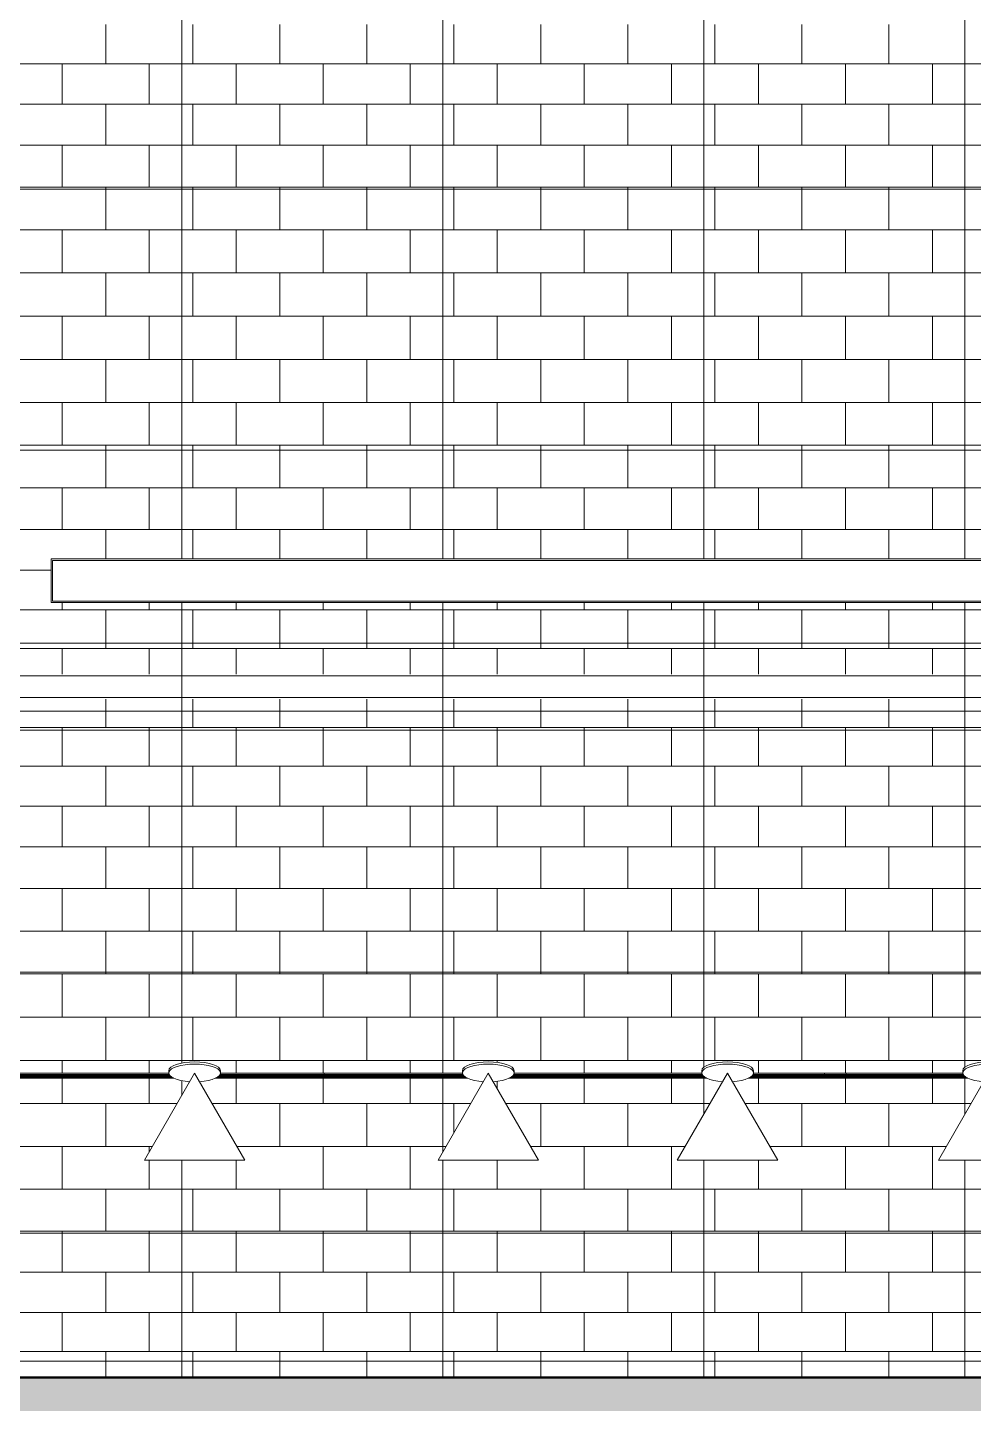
# Model space of a CAD drawing. Header units: inches. Extents: x -956 to 966, y -1111 to 895.
# Drawn here: x 650.1 to 737.1, y 648 to 774.5 of the extents above; entities that cross this region are included whole.
import ezdxf

# ---------------------------------------------------------------- set-up
doc = ezdxf.new("R2010")
doc.units = ezdxf.units.IN
doc.header["$MEASUREMENT"] = 0
for name, color, linetype, lineweight in [('A-CLNG', 13, 'Continuous', 13), ('A-CLNG-PATT', 13, 'Continuous', 13), ('A-WALL-PATT', 111, 'Continuous', 13), ('E-LITE-EQPM', 33, 'Continuous', 9), ('I-WALL', 2, 'Continuous', 13)]:
    doc.layers.add(name, color=color, linetype=linetype, lineweight=lineweight)

# ---------------------------------------------------------------- blocks, each defined once
blk = doc.blocks.new('Lighting - Pendant-Finelite-HP4-D - HP-4 D-8_-SO-3000K-120-FA-SC-1863487-7TH FLOOR TELECOM OVERHEAD ROUTING PLAN')
at = {"layer": 'E-LITE-EQPM', "color": 9}
for p, q in [((48, 2), (-48, 2)), ((-48, 2), (-48, -2)), ((47.875, 1.875), (-47.875, 1.875)), ((-47.875, 1.875), (-47.875, -1.875)), ((-47.875, 1.875), (47.875, 1.875)), ((-47.875, -1.875), (-47.875, 1.875)), ((47.875, -1.875), (47.875, 1.875)), ((47.875, 1.875), (47.875, -1.875)), ((48, -2), (48, 2)), ((-48, -2), (48, -2)), ((-47.875, -1.875), (47.875, -1.875)), ((47.875, -1.875), (-47.875, -1.875))]:
    blk.add_line(p, q, dxfattribs=at)
blk = doc.blocks.new('FP_1_87-7TH FLOOR TELECOM OVERHEAD ROUTING PLAN')
at = {"layer": 'A-CLNG-PATT', "color": 50}
for p, q in [((657.34, 710.13), (657.34, 712.73)), ((665.34, 710.13), (665.34, 712.73)), ((673.34, 710.13), (673.34, 712.73)), ((681.34, 710.13), (681.34, 712.73)), ((689.34, 710.13), (689.34, 712.73)), ((697.34, 710.13), (697.34, 712.73)), ((705.34, 710.13), (705.34, 712.73)), ((713.34, 710.13), (713.34, 712.73)), ((721.34, 710.13), (721.34, 712.73)), ((729.34, 710.13), (729.34, 712.73)), ((770.43, 710.13), (630.71, 710.13)), ((653.34, 709.88), (653.34, 710.13)), ((653.34, 706.57), (653.34, 709.88)), ((661.34, 709.88), (661.34, 710.13)), ((661.34, 706.57), (661.34, 709.88)), ((669.34, 709.88), (669.34, 710.13)), ((669.34, 706.57), (669.34, 709.88)), ((677.34, 709.88), (677.34, 710.13)), ((677.34, 706.57), (677.34, 709.88)), ((685.34, 709.88), (685.34, 710.13)), ((685.34, 706.57), (685.34, 709.88)), ((693.34, 709.88), (693.34, 710.13)), ((693.34, 706.57), (693.34, 709.88)), ((701.34, 709.88), (701.34, 710.13)), ((701.34, 706.57), (701.34, 709.88)), ((709.34, 709.88), (709.34, 710.13)), ((709.34, 706.57), (709.34, 709.88)), ((717.34, 709.88), (717.34, 710.13)), ((717.34, 706.57), (717.34, 709.88)), ((725.34, 709.88), (725.34, 710.13)), ((725.34, 706.57), (725.34, 709.88)), ((733.34, 709.88), (733.34, 710.13)), ((733.34, 706.57), (733.34, 709.88)), ((771.39, 706.57), (629.76, 706.57)), ((657.34, 702.91), (657.34, 706.57)), ((665.34, 702.91), (665.34, 706.57)), ((673.34, 702.91), (673.34, 706.57)), ((681.34, 702.91), (681.34, 706.57)), ((689.34, 702.91), (689.34, 706.57)), ((697.34, 702.91), (697.34, 706.57)), ((705.34, 702.91), (705.34, 706.57)), ((713.34, 702.91), (713.34, 706.57)), ((721.34, 702.91), (721.34, 706.57)), ((729.34, 702.91), (729.34, 706.57)), ((771.39, 702.91), (629.76, 702.91)), ((653.34, 699.15), (653.34, 702.91)), ((661.34, 699.15), (661.34, 702.91)), ((669.34, 699.15), (669.34, 702.91)), ((677.34, 699.15), (677.34, 702.91)), ((685.34, 699.15), (685.34, 702.91)), ((693.34, 699.15), (693.34, 702.91)), ((701.34, 699.15), (701.34, 702.91)), ((709.34, 699.15), (709.34, 702.91)), ((717.34, 699.15), (717.34, 702.91)), ((725.34, 699.15), (725.34, 702.91)), ((733.34, 699.15), (733.34, 702.91)), ((771.39, 699.15), (629.76, 699.15)), ((657.34, 695.32), (657.34, 699.15)), ((665.34, 695.32), (665.34, 699.15)), ((673.34, 695.32), (673.34, 699.15)), ((681.34, 695.32), (681.34, 699.15)), ((689.34, 695.32), (689.34, 699.15)), ((697.34, 695.32), (697.34, 699.15)), ((705.34, 695.32), (705.34, 699.15)), ((713.34, 695.32), (713.34, 699.15)), ((721.34, 695.32), (721.34, 699.15)), ((729.34, 695.32), (729.34, 699.15)), ((771.39, 695.32), (629.76, 695.32)), ((653.34, 691.42), (653.34, 695.32)), ((661.34, 691.42), (661.34, 695.32)), ((669.34, 691.42), (669.34, 695.32)), ((677.34, 691.42), (677.34, 695.32)), ((685.34, 691.42), (685.34, 695.32)), ((693.34, 691.42), (693.34, 695.32)), ((701.34, 691.42), (701.34, 695.32)), ((709.34, 691.42), (709.34, 695.32)), ((717.34, 691.42), (717.34, 695.32)), ((725.34, 691.42), (725.34, 695.32)), ((733.34, 691.42), (733.34, 695.32)), ((771.02, 691.42), (630.12, 691.42)), ((657.34, 687.48), (657.34, 691.42)), ((665.34, 687.48), (665.34, 691.42)), ((673.34, 687.48), (673.34, 691.42)), ((681.34, 687.48), (681.34, 691.42)), ((689.34, 687.48), (689.34, 691.42)), ((697.34, 687.48), (697.34, 691.42)), ((705.34, 687.48), (705.34, 691.42)), ((713.34, 687.48), (713.34, 691.42)), ((721.34, 687.48), (721.34, 691.42)), ((729.34, 687.48), (729.34, 691.42)), ((770.57, 687.48), (630.57, 687.48)), ((653.34, 683.51), (653.34, 687.48)), ((661.34, 683.51), (661.34, 687.48)), ((669.34, 683.51), (669.34, 687.48)), ((677.34, 683.51), (677.34, 687.48)), ((685.34, 683.51), (685.34, 687.48)), ((693.34, 683.51), (693.34, 687.48)), ((701.34, 683.51), (701.34, 687.48)), ((709.34, 683.51), (709.34, 687.48)), ((717.34, 683.51), (717.34, 687.48)), ((725.34, 683.51), (725.34, 687.48)), ((733.34, 683.51), (733.34, 687.48)), ((771.39, 683.51), (629.76, 683.51)), ((657.34, 679.53), (657.34, 683.51)), ((665.34, 679.53), (665.34, 683.51)), ((673.34, 679.53), (673.34, 683.51)), ((681.34, 679.53), (681.34, 683.51)), ((689.34, 679.53), (689.34, 683.51)), ((697.34, 679.53), (697.34, 683.51)), ((705.34, 679.53), (705.34, 683.51)), ((713.34, 679.53), (713.34, 683.51)), ((721.34, 679.53), (721.34, 683.51)), ((729.34, 679.53), (729.34, 683.51)), ((771.39, 679.53), (629.76, 679.53)), ((653.34, 678.36), (653.34, 679.53)), ((661.34, 678.36), (661.34, 679.53)), ((669.34, 678.36), (669.34, 679.53)), ((677.34, 678.36), (677.34, 679.53)), ((685.34, 678.36), (685.34, 679.53)), ((693.34, 679.34), (693.34, 679.53)), ((701.34, 678.36), (701.34, 679.53)), ((709.34, 678.36), (709.34, 679.53)), ((717.34, 678.36), (717.34, 679.53)), ((725.34, 678.36), (725.34, 679.53)), ((733.34, 678.36), (733.34, 679.53)), ((653.34, 675.56), (653.34, 677.91)), ((661.34, 675.56), (661.34, 677.91)), ((669.34, 675.56), (669.34, 677.91)), ((677.34, 675.56), (677.34, 677.91)), ((685.34, 675.56), (685.34, 677.91)), ((693.34, 676.93), (693.34, 677.62)), ((701.34, 675.56), (701.34, 677.91)), ((709.34, 675.56), (709.34, 677.91)), ((717.34, 675.56), (717.34, 677.91)), ((725.34, 675.56), (725.34, 677.91)), ((733.34, 675.56), (733.34, 677.91)), ((663.9, 675.56), (643.13, 675.56)), ((657.34, 671.61), (657.34, 675.56)), ((690.9, 675.56), (667.13, 675.56)), ((673.34, 671.61), (673.34, 675.56)), ((681.34, 671.61), (681.34, 675.56)), ((689.34, 672.85), (689.34, 675.56)), ((712.9, 675.56), (694.13, 675.56)), ((697.34, 671.61), (697.34, 675.56)), ((705.34, 671.61), (705.34, 675.56)), ((736.9, 675.56), (716.13, 675.56)), ((721.34, 671.61), (721.34, 675.56)), ((729.34, 671.61), (729.34, 675.56)), ((661.62, 671.61), (645.41, 671.61)), ((653.34, 667.69), (653.34, 671.61)), ((661.34, 671.12), (661.34, 671.61)), ((688.62, 671.61), (669.41, 671.61)), ((677.34, 667.69), (677.34, 671.61)), ((685.34, 667.69), (685.34, 671.61)), ((710.62, 671.61), (696.41, 671.61)), ((701.34, 667.69), (701.34, 671.61)), ((709.34, 667.69), (709.34, 671.61)), ((734.62, 671.61), (718.41, 671.61)), ((725.34, 667.69), (725.34, 671.61)), ((733.34, 667.69), (733.34, 671.61)), ((661.34, 667.69), (661.34, 670.35)), ((669.34, 667.69), (669.34, 670.35)), ((693.34, 667.69), (693.34, 670.35)), ((717.34, 667.69), (717.34, 670.35)), ((804.65, 667.69), (618.05, 667.69)), ((657.34, 663.84), (657.34, 667.69)), ((665.34, 663.84), (665.34, 667.69)), ((673.34, 663.84), (673.34, 667.69)), ((681.34, 663.84), (681.34, 667.69)), ((689.34, 663.84), (689.34, 667.69)), ((697.34, 663.84), (697.34, 667.69)), ((705.34, 663.84), (705.34, 667.69)), ((713.34, 663.84), (713.34, 667.69)), ((721.34, 663.84), (721.34, 667.69)), ((729.34, 663.84), (729.34, 667.69)), ((804.65, 663.84), (618.05, 663.84)), ((653.34, 660.05), (653.34, 663.84)), ((661.34, 660.05), (661.34, 663.84)), ((669.34, 660.05), (669.34, 663.84)), ((677.34, 660.05), (677.34, 663.84)), ((685.34, 660.05), (685.34, 663.84)), ((693.34, 660.05), (693.34, 663.84)), ((701.34, 660.05), (701.34, 663.84)), ((709.34, 660.05), (709.34, 663.84)), ((717.34, 660.05), (717.34, 663.84)), ((725.34, 660.05), (725.34, 663.84)), ((733.34, 660.05), (733.34, 663.84)), ((804.65, 660.05), (618.05, 660.05)), ((657.34, 656.36), (657.34, 660.05)), ((665.34, 656.36), (665.34, 660.05)), ((673.34, 656.36), (673.34, 660.05)), ((681.34, 656.36), (681.34, 660.05)), ((689.34, 656.36), (689.34, 660.05)), ((697.34, 656.36), (697.34, 660.05)), ((705.34, 656.36), (705.34, 660.05)), ((713.34, 656.36), (713.34, 660.05)), ((721.34, 656.36), (721.34, 660.05)), ((729.34, 656.36), (729.34, 660.05)), ((804.65, 656.36), (618.05, 656.36)), ((653.34, 652.77), (653.34, 656.36)), ((661.34, 652.77), (661.34, 656.36)), ((669.34, 652.77), (669.34, 656.36)), ((677.34, 652.77), (677.34, 656.36)), ((685.34, 652.77), (685.34, 656.36)), ((693.34, 652.77), (693.34, 656.36)), ((701.34, 652.77), (701.34, 656.36)), ((709.34, 652.77), (709.34, 656.36)), ((717.34, 652.77), (717.34, 656.36)), ((725.34, 652.77), (725.34, 656.36)), ((733.34, 652.77), (733.34, 656.36)), ((804.65, 652.77), (618.05, 652.77)), ((657.34, 651.88), (657.34, 652.77)), ((657.34, 650.38), (657.34, 651.88)), ((665.34, 651.88), (665.34, 652.77)), ((665.34, 650.38), (665.34, 651.88)), ((673.34, 651.88), (673.34, 652.77)), ((673.34, 650.38), (673.34, 651.88)), ((681.34, 651.88), (681.34, 652.77)), ((681.34, 650.38), (681.34, 651.88)), ((689.34, 651.88), (689.34, 652.77)), ((689.34, 650.38), (689.34, 651.88)), ((697.34, 651.88), (697.34, 652.77)), ((697.34, 650.38), (697.34, 651.88)), ((705.34, 651.88), (705.34, 652.77)), ((705.34, 650.38), (705.34, 651.88)), ((713.34, 651.88), (713.34, 652.77)), ((713.34, 650.38), (713.34, 651.88)), ((721.34, 651.88), (721.34, 652.77)), ((721.34, 650.38), (721.34, 651.88)), ((729.34, 651.88), (729.34, 652.77)), ((729.34, 650.38), (729.34, 651.88))]:
    blk.add_line(p, q, dxfattribs=at)
blk = doc.blocks.new('FP_1_88-7TH FLOOR TELECOM OVERHEAD ROUTING PLAN')
at = {"layer": 'A-CLNG-PATT', "color": 50}
for p, q in [((657.34, 771.16), (657.34, 774.76)), ((665.34, 771.16), (665.34, 774.76)), ((673.34, 771.16), (673.34, 774.76)), ((681.34, 771.16), (681.34, 774.76)), ((689.34, 771.16), (689.34, 774.76)), ((697.34, 771.16), (697.34, 774.76)), ((705.34, 771.16), (705.34, 774.76)), ((713.34, 771.16), (713.34, 774.76)), ((721.34, 771.16), (721.34, 774.76)), ((729.34, 771.16), (729.34, 774.76)), ((771.39, 771.16), (629.76, 771.16)), ((653.34, 767.46), (653.34, 771.16)), ((661.34, 767.46), (661.34, 771.16)), ((669.34, 767.46), (669.34, 771.16)), ((677.34, 767.46), (677.34, 771.16)), ((685.34, 767.46), (685.34, 771.16)), ((693.34, 767.46), (693.34, 771.16)), ((701.34, 767.46), (701.34, 771.16)), ((709.34, 767.46), (709.34, 771.16)), ((717.34, 767.46), (717.34, 771.16)), ((725.34, 767.46), (725.34, 771.16)), ((733.34, 767.46), (733.34, 771.16)), ((771.39, 767.46), (629.76, 767.46)), ((657.34, 763.67), (657.34, 767.46)), ((665.34, 763.67), (665.34, 767.46)), ((673.34, 763.67), (673.34, 767.46)), ((681.34, 763.67), (681.34, 767.46)), ((689.34, 763.67), (689.34, 767.46)), ((697.34, 763.67), (697.34, 767.46)), ((705.34, 763.67), (705.34, 767.46)), ((713.34, 763.67), (713.34, 767.46)), ((721.34, 763.67), (721.34, 767.46)), ((729.34, 763.67), (729.34, 767.46)), ((770.56, 763.67), (630.58, 763.67)), ((653.34, 759.81), (653.34, 763.67)), ((661.34, 759.81), (661.34, 763.67)), ((669.34, 759.81), (669.34, 763.67)), ((677.34, 759.81), (677.34, 763.67)), ((685.34, 759.81), (685.34, 763.67)), ((693.34, 759.81), (693.34, 763.67)), ((701.34, 759.81), (701.34, 763.67)), ((709.34, 759.81), (709.34, 763.67)), ((717.34, 759.81), (717.34, 763.67)), ((725.34, 759.81), (725.34, 763.67)), ((733.34, 759.81), (733.34, 763.67)), ((770.95, 759.81), (630.19, 759.81)), ((657.34, 755.89), (657.34, 759.81)), ((665.34, 755.89), (665.34, 759.81)), ((673.34, 755.89), (673.34, 759.81)), ((681.34, 755.89), (681.34, 759.81)), ((689.34, 755.89), (689.34, 759.81)), ((697.34, 755.89), (697.34, 759.81)), ((705.34, 755.89), (705.34, 759.81)), ((713.34, 755.89), (713.34, 759.81)), ((721.34, 755.89), (721.34, 759.81)), ((729.34, 755.89), (729.34, 759.81)), ((771.39, 755.89), (629.76, 755.89)), ((653.34, 751.94), (653.34, 755.89)), ((661.34, 751.94), (661.34, 755.89)), ((669.34, 751.94), (669.34, 755.89)), ((677.34, 751.94), (677.34, 755.89)), ((685.34, 751.94), (685.34, 755.89)), ((693.34, 751.94), (693.34, 755.89)), ((701.34, 751.94), (701.34, 755.89)), ((709.34, 751.94), (709.34, 755.89)), ((717.34, 751.94), (717.34, 755.89)), ((725.34, 751.94), (725.34, 755.89)), ((733.34, 751.94), (733.34, 755.89)), ((771.39, 751.94), (629.76, 751.94)), ((657.34, 747.96), (657.34, 751.94)), ((665.34, 747.96), (665.34, 751.94)), ((673.34, 747.96), (673.34, 751.94)), ((681.34, 747.96), (681.34, 751.94)), ((689.34, 747.96), (689.34, 751.94)), ((697.34, 747.96), (697.34, 751.94)), ((705.34, 747.96), (705.34, 751.94)), ((713.34, 747.96), (713.34, 751.94)), ((721.34, 747.96), (721.34, 751.94)), ((729.34, 747.96), (729.34, 751.94)), ((771.39, 747.96), (629.76, 747.96)), ((653.34, 743.98), (653.34, 747.96)), ((661.34, 743.98), (661.34, 747.96)), ((669.34, 743.98), (669.34, 747.96)), ((677.34, 743.98), (677.34, 747.96)), ((685.34, 743.98), (685.34, 747.96)), ((693.34, 743.98), (693.34, 747.96)), ((701.34, 743.98), (701.34, 747.96)), ((709.34, 743.98), (709.34, 747.96)), ((717.34, 743.98), (717.34, 747.96)), ((725.34, 743.98), (725.34, 747.96)), ((733.34, 743.98), (733.34, 747.96)), ((771.39, 743.98), (629.76, 743.98)), ((657.34, 740.01), (657.34, 743.98)), ((665.34, 740.01), (665.34, 743.98)), ((673.34, 740.01), (673.34, 743.98)), ((681.34, 740.01), (681.34, 743.98)), ((689.34, 740.01), (689.34, 743.98)), ((697.34, 740.01), (697.34, 743.98)), ((705.34, 740.01), (705.34, 743.98)), ((713.34, 740.01), (713.34, 743.98)), ((721.34, 740.01), (721.34, 743.98)), ((729.34, 740.01), (729.34, 743.98)), ((770.7, 740.01), (630.45, 740.01)), ((653.34, 736.08), (653.34, 740.01)), ((661.34, 736.08), (661.34, 740.01)), ((669.34, 736.08), (669.34, 740.01)), ((677.34, 736.08), (677.34, 740.01)), ((685.34, 736.08), (685.34, 740.01)), ((693.34, 736.08), (693.34, 740.01)), ((701.34, 736.08), (701.34, 740.01)), ((709.34, 736.08), (709.34, 740.01)), ((717.34, 736.08), (717.34, 740.01)), ((725.34, 736.08), (725.34, 740.01)), ((733.34, 736.08), (733.34, 740.01)), ((770.74, 736.08), (630.4, 736.08)), ((657.34, 732.18), (657.34, 736.08)), ((665.34, 732.18), (665.34, 736.08)), ((673.34, 732.18), (673.34, 736.08)), ((681.34, 732.18), (681.34, 736.08)), ((689.34, 732.18), (689.34, 736.08)), ((697.34, 732.18), (697.34, 736.08)), ((705.34, 732.18), (705.34, 736.08)), ((713.34, 732.18), (713.34, 736.08)), ((721.34, 732.18), (721.34, 736.08)), ((729.34, 732.18), (729.34, 736.08)), ((771.39, 732.18), (629.76, 732.18)), ((653.34, 728.35), (653.34, 732.18)), ((661.34, 728.35), (661.34, 732.18)), ((669.34, 728.35), (669.34, 732.18)), ((677.34, 728.35), (677.34, 732.18)), ((685.34, 728.35), (685.34, 732.18)), ((693.34, 728.35), (693.34, 732.18)), ((701.34, 728.35), (701.34, 732.18)), ((709.34, 728.35), (709.34, 732.18)), ((717.34, 728.35), (717.34, 732.18)), ((725.34, 728.35), (725.34, 732.18)), ((733.34, 728.35), (733.34, 732.18)), ((771.39, 728.35), (629.76, 728.35)), ((657.34, 725.63), (657.34, 728.35)), ((665.34, 725.63), (665.34, 728.35)), ((673.34, 725.63), (673.34, 728.35)), ((681.34, 725.63), (681.34, 728.35)), ((689.34, 725.63), (689.34, 728.35)), ((697.34, 725.63), (697.34, 728.35)), ((705.34, 725.63), (705.34, 728.35)), ((713.34, 725.63), (713.34, 728.35)), ((721.34, 725.63), (721.34, 728.35)), ((729.34, 725.63), (729.34, 728.35)), ((652.32, 724.6), (629.76, 724.6)), ((653.34, 720.95), (653.34, 721.63)), ((661.34, 720.95), (661.34, 721.63)), ((669.34, 720.95), (669.34, 721.63)), ((677.34, 720.95), (677.34, 721.63)), ((685.34, 720.95), (685.34, 721.63)), ((693.34, 720.95), (693.34, 721.63)), ((701.34, 720.95), (701.34, 721.63)), ((709.34, 720.95), (709.34, 721.63)), ((717.34, 720.95), (717.34, 721.63)), ((725.34, 720.95), (725.34, 721.63)), ((733.34, 720.95), (733.34, 721.63)), ((771.39, 720.95), (629.76, 720.95)), ((657.34, 717.88), (657.34, 720.95)), ((665.34, 717.88), (665.34, 720.95)), ((673.34, 717.88), (673.34, 720.95)), ((681.34, 717.88), (681.34, 720.95)), ((689.34, 717.88), (689.34, 720.95)), ((697.34, 717.88), (697.34, 720.95)), ((705.34, 717.88), (705.34, 720.95)), ((713.34, 717.88), (713.34, 720.95)), ((721.34, 717.88), (721.34, 720.95)), ((729.34, 717.88), (729.34, 720.95)), ((771.39, 717.4), (629.76, 717.4)), ((653.34, 715.03), (653.34, 717.4)), ((657.34, 717.4), (657.34, 717.88)), ((661.34, 715.03), (661.34, 717.4)), ((665.34, 717.4), (665.34, 717.88)), ((669.34, 715.03), (669.34, 717.4)), ((673.34, 717.4), (673.34, 717.88)), ((677.34, 715.03), (677.34, 717.4)), ((681.34, 717.4), (681.34, 717.88)), ((685.34, 715.03), (685.34, 717.4)), ((689.34, 717.4), (689.34, 717.88)), ((693.34, 715.03), (693.34, 717.4)), ((697.34, 717.4), (697.34, 717.88)), ((701.34, 715.03), (701.34, 717.4)), ((705.34, 717.4), (705.34, 717.88)), ((709.34, 715.03), (709.34, 717.4)), ((713.34, 717.4), (713.34, 717.88)), ((717.34, 715.03), (717.34, 717.4)), ((721.34, 717.4), (721.34, 717.88)), ((725.34, 715.03), (725.34, 717.4)), ((729.34, 717.4), (729.34, 717.88)), ((733.34, 715.03), (733.34, 717.4))]:
    blk.add_line(p, q, dxfattribs=at)
blk = doc.blocks.new('7th Floor Vault6 - 7th Floor Vault-3168857-7TH FLOOR TELECOM OVERHEAD ROUTING PLAN')
at = {"layer": 'A-CLNG', "color": 10, "lineweight": 9}
for p, q in [((629.76, 717.88), (771.39, 717.88)), ((771.39, 717.88), (629.76, 717.88)), ((771.39, 714.88), (629.76, 714.88)), ((630.51, 712.88), (770.64, 712.88)), ((630.68, 709.88), (770.47, 709.88)), ((630.68, 709.88), (770.47, 709.88)), ((618.05, 651.88), (804.65, 651.88)), ((618.05, 651.88), (804.65, 651.88))]:
    blk.add_line(p, q, dxfattribs=at)
for name in ['FP_1_88-7TH FLOOR TELECOM OVERHEAD ROUTING PLAN', 'FP_1_87-7TH FLOOR TELECOM OVERHEAD ROUTING PLAN']:
    blk.add_blockref(name, (0, 0), dxfattribs=at)
blk = doc.blocks.new('Lighting - Track - Flexible_Cooper_Halo_LF4_ LF8 - Lighting - Track - Flexible_Cooper_Halo_LF4-V98-7TH FLOOR TELECOM OVERHEAD ROUTING PLAN')
at = {"layer": 'E-LITE-EQPM', "color": 9}
for p, q in [((-24, 0.23), (-24, 0.23)), ((-13.82, 0.23), (-24, 0.23)), ((-13.84, 0.22), (-24, 0.22)), ((-24, 0.22), (-24, -0.22)), ((-24, 0.22), (-24, 0.22)), ((-24, 0.08), (-24, 0.11)), ((-14.03, 0.11), (-24, 0.11)), ((-14.07, 0.08), (-24, 0.08)), ((-24, 0.03), (-14.12, 0.03)), ((10.18, 0.23), (-9.99, 0.23)), ((10.16, 0.22), (-9.97, 0.22)), ((9.97, 0.11), (-9.78, 0.11)), ((9.93, 0.08), (-9.75, 0.08)), ((-9.69, 0.03), (9.88, 0.03)), ((24, 0.23), (14.01, 0.23)), ((24, 0.22), (14.03, 0.22)), ((24, 0.11), (14.22, 0.11)), ((24, 0.08), (14.25, 0.08)), ((14.31, 0.03), (24, 0.03)), ((24, 0.23), (24, 0.23)), ((24, -0.22), (24, 0.22)), ((24, 0.22), (24, 0.22)), ((24, 0.11), (24, 0.08)), ((-14.2, -0.03), (-24, -0.03)), ((-24, -0.11), (-24, -0.08)), ((-14.22, -0.08), (-24, -0.08)), ((-24, -0.11), (-14.23, -0.11)), ((-24, -0.22), (-14.27, -0.22)), ((-14.27, -0.23), (-23.67, -0.23)), ((9.8, -0.03), (-9.62, -0.03)), ((9.78, -0.08), (-9.59, -0.08)), ((-9.58, -0.11), (9.77, -0.11)), ((-9.54, -0.22), (9.73, -0.22)), ((9.73, -0.23), (-9.54, -0.23)), ((24, -0.03), (14.38, -0.03)), ((24, -0.08), (14.41, -0.08)), ((14.42, -0.11), (24, -0.11)), ((14.46, -0.22), (24, -0.22)), ((24, -0.23), (14.46, -0.23)), ((24, -0.08), (24, -0.11)), ((24, -0.22), (24, -0.22)), ((24, -0.23), (24, -0.23))]:
    blk.add_line(p, q, dxfattribs=at)
blk = doc.blocks.new('Lighting - Track - Flexible_Cooper_Halo_LF4_ LF8 - Lighting - Track - Flexible_Cooper_Halo_LF4-V99-7TH FLOOR TELECOM OVERHEAD ROUTING PLAN')
at = {"layer": 'E-LITE-EQPM', "color": 9}
for p, q in [((-24, 0.23), (-24, 0.23)), ((-10.82, 0.23), (-24, 0.23)), ((-10.84, 0.22), (-24, 0.22)), ((-24, 0.22), (-24, -0.22)), ((-24, 0.22), (-24, 0.22)), ((-24, 0.08), (-24, 0.11)), ((-11.03, 0.11), (-24, 0.11)), ((-11.07, 0.08), (-24, 0.08)), ((-24, 0.03), (-11.12, 0.03)), ((11.18, 0.23), (-6.99, 0.23)), ((11.16, 0.22), (-6.97, 0.22)), ((10.97, 0.11), (-6.78, 0.11)), ((10.93, 0.08), (-6.75, 0.08)), ((-6.69, 0.03), (10.88, 0.03)), ((24, 0.23), (15.01, 0.23)), ((24, 0.22), (15.03, 0.22)), ((24, 0.11), (15.22, 0.11)), ((24, 0.08), (15.25, 0.08)), ((15.31, 0.03), (24, 0.03)), ((24, 0.23), (24, 0.23)), ((24, -0.22), (24, 0.22)), ((24, 0.22), (24, 0.22)), ((24, 0.11), (24, 0.08)), ((-11.2, -0.03), (-24, -0.03)), ((-24, -0.11), (-24, -0.08)), ((-11.22, -0.08), (-24, -0.08)), ((-24, -0.11), (-11.23, -0.11)), ((-24, -0.22), (-11.27, -0.22)), ((-24, -0.22), (-24, -0.22)), ((-24, -0.23), (-24, -0.23)), ((-11.27, -0.23), (-24, -0.23)), ((10.8, -0.03), (-6.62, -0.03)), ((10.78, -0.08), (-6.59, -0.08)), ((-6.58, -0.11), (10.77, -0.11)), ((-6.54, -0.22), (10.73, -0.22)), ((10.73, -0.23), (-6.54, -0.23)), ((24, -0.03), (15.38, -0.03)), ((24, -0.08), (15.41, -0.08)), ((15.42, -0.11), (24, -0.11)), ((15.46, -0.22), (24, -0.22)), ((24, -0.23), (15.46, -0.23)), ((24, -0.08), (24, -0.11)), ((24, -0.22), (24, -0.22)), ((24, -0.23), (24, -0.23))]:
    blk.add_line(p, q, dxfattribs=at)
blk = doc.blocks.new('Lighting - Track Head - Spot - Lighting - Track Head - Spot-5499910-7TH FLOOR TELECOM OVERHEAD ROUTING PLAN')
at = {"layer": 'E-LITE-EQPM', "color": 9}
for p, q in [((-8, 4.62), (-8, -4.62)), ((0, 0), (-8, 4.62)), ((0.02, 2.38), (0.23, 2.38)), ((-8, -4.62), (0, 0)), ((0.23, -2.38), (0.02, -2.38))]:
    blk.add_line(p, q, dxfattribs=at)
for centre, start_param, end_param in [((0.02, 0), 4.712389, 7.664978), ((0.23, 0), 4.712389, 6.283185), ((0.02, 0), 1.7598, 4.712389), ((0.23, 0), 3.141593, 4.712389)]:
    blk.add_ellipse(centre, major_axis=(0, 2.38), ratio=0.34202, start_param=start_param, end_param=end_param, dxfattribs=at)
blk = doc.blocks.new('Lighting - Track - Flexible_Cooper_Halo_LF4_ LF8 - Lighting - Track - Flexible_Cooper_Halo_LF4-V102-7TH FLOOR TELECOM OVERHEAD ROUTING PLAN')
at = {"layer": 'E-LITE-EQPM', "color": 9}
for p, q in [((-24, 0.23), (-24, 0.23)), ((-10.82, 0.23), (-24, 0.23)), ((-10.84, 0.22), (-24, 0.22)), ((-24, 0.22), (-24, -0.22)), ((-24, 0.22), (-24, 0.22)), ((-24, 0.08), (-24, 0.11)), ((-11.03, 0.11), (-24, 0.11)), ((-11.07, 0.08), (-24, 0.08)), ((-24, 0.03), (-11.12, 0.03)), ((11.18, 0.23), (-6.99, 0.23)), ((11.16, 0.22), (-6.97, 0.22)), ((10.97, 0.11), (-6.78, 0.11)), ((10.93, 0.08), (-6.75, 0.08)), ((-6.69, 0.03), (10.88, 0.03)), ((24, 0.23), (15.01, 0.23)), ((24, 0.22), (15.03, 0.22)), ((24, 0.11), (15.22, 0.11)), ((24, 0.08), (15.25, 0.08)), ((15.31, 0.03), (24, 0.03)), ((24, 0.23), (24, 0.23)), ((24, -0.22), (24, 0.22)), ((24, 0.22), (24, 0.22)), ((24, 0.11), (24, 0.08)), ((-11.2, -0.03), (-24, -0.03)), ((-24, -0.11), (-24, -0.08)), ((-11.22, -0.08), (-24, -0.08)), ((-24, -0.11), (-11.23, -0.11)), ((-24, -0.22), (-11.27, -0.22)), ((-24, -0.22), (-24, -0.22)), ((-24, -0.23), (-24, -0.23)), ((-11.27, -0.23), (-24, -0.23)), ((10.8, -0.03), (-6.62, -0.03)), ((10.78, -0.08), (-6.59, -0.08)), ((-6.58, -0.11), (10.77, -0.11)), ((-6.54, -0.22), (10.73, -0.22)), ((10.73, -0.23), (-6.54, -0.23)), ((24, -0.03), (15.38, -0.03)), ((24, -0.08), (15.41, -0.08)), ((15.42, -0.11), (24, -0.11)), ((15.46, -0.22), (24, -0.22)), ((23.97, -0.23), (15.46, -0.23)), ((24, -0.08), (24, -0.11))]:
    blk.add_line(p, q, dxfattribs=at)

msp = doc.modelspace()

# ---------------------------------------------------------------- hatches: boundary and pattern name
at = {"layer": 'A-CLNG-PATT'}
h = msp.add_hatch(dxfattribs=at)
h.set_pattern_fill('FP1_22', color=253, style=0, pattern_type=2)
h.set_pattern_definition([(0, (616.322, 735.63), (0, -24), []), (270, (616.322, 735.63), (-24, -1e-15), [])])
h.paths.add_polyline_path([(804.56, 650.38), (804.65, 650.38), (804.65, 797.38), (595.25, 797.38), (595.25, 650.38), (774.86, 650.38)], flags=0)
h.paths.add_polyline_path([(670.13, 670.35), (660.9, 670.35), (665.07, 677.58), (664.9, 677.59), (664.33, 677.67), (663.44, 677.91), (643.43, 677.91), (643.19, 677.8), (642.7, 677.67), (641.97, 677.56), (646.13, 670.35), (636.9, 670.35), (641.07, 677.58), (640.9, 677.59), (640.33, 677.67), (639.44, 677.91), (629.42, 677.91), (629.39, 678.19), (629.3, 678.19), (629.3, 687.19), (629.2, 687.42), (629.04, 688.14), (628.96, 688.64), (621.75, 684.48), (621.75, 693.72), (628.98, 689.54), (628.99, 689.71), (629.07, 690.29), (629.3, 691.17), (629.3, 709.19), (629.2, 709.42), (629.07, 709.91), (628.96, 710.64), (621.75, 706.48), (621.75, 715.72), (628.98, 711.54), (628.99, 711.71), (629.07, 712.29), (629.3, 713.17), (629.3, 736.19), (629.2, 736.42), (629.07, 736.91), (628.96, 737.64), (621.75, 733.48), (621.75, 742.72), (628.98, 738.54), (628.99, 738.71), (629.07, 739.29), (629.3, 740.17), (629.3, 760.19), (629.2, 760.42), (629.07, 760.91), (628.96, 761.64), (621.75, 757.48), (621.75, 766.72), (628.98, 762.54), (628.99, 762.71), (629.07, 763.29), (629.3, 764.17), (629.31, 774.19), (629.76, 774.19), (629.77, 764.47), (630.05, 764.45), (630.19, 764.39), (630.39, 764.16), (630.56, 763.77), (630.68, 763.29), (630.77, 762.71), (630.78, 761.8), (630.75, 761.37), (630.68, 760.91), (630.48, 760.24), (630.29, 759.92), (630.18, 759.8), (629.98, 759.72), (629.76, 759.71), (629.77, 740.47), (630.05, 740.45), (630.19, 740.39), (630.39, 740.16), (630.56, 739.77), (630.68, 739.29), (630.77, 738.71), (630.77, 737.65), (630.75, 737.37), (630.68, 736.91), (630.48, 736.24), (630.29, 735.92), (630.18, 735.8), (629.98, 735.72), (629.76, 735.71), (629.77, 713.47), (630.05, 713.45), (630.19, 713.39), (630.39, 713.16), (630.56, 712.77), (630.68, 712.29), (630.77, 711.71), (630.78, 710.8), (630.75, 710.37), (630.68, 709.91), (630.48, 709.24), (630.29, 708.92), (630.18, 708.8), (629.98, 708.72), (629.76, 708.71), (629.77, 691.47), (630.05, 691.45), (630.19, 691.39), (630.39, 691.16), (630.56, 690.77), (630.68, 690.29), (630.77, 689.71), (630.79, 689.1), (630.72, 688.14), (630.68, 687.91), (630.48, 687.24), (630.29, 686.92), (630.18, 686.8), (629.98, 686.72), (629.76, 686.71), (629.77, 678.36), (639.14, 678.38), (639.17, 678.65), (639.22, 678.79), (639.46, 678.99), (639.85, 679.16), (640.33, 679.29), (641.21, 679.38), (641.82, 679.38), (642.24, 679.35), (642.7, 679.29), (643.37, 679.08), (643.69, 678.89), (643.81, 678.78), (643.89, 678.58), (643.9, 678.36), (663.14, 678.38), (663.17, 678.65), (663.22, 678.79), (663.46, 678.99), (663.85, 679.16), (664.33, 679.29), (664.9, 679.37), (665.82, 679.38), (666.24, 679.35), (666.7, 679.29), (667.37, 679.08), (667.69, 678.89), (667.81, 678.78), (667.89, 678.58), (667.9, 678.36), (690.14, 678.38), (690.17, 678.65), (690.22, 678.79), (690.46, 678.99), (690.85, 679.16), (691.33, 679.29), (691.9, 679.37), (692.82, 679.38), (693.24, 679.35), (693.7, 679.29), (694.37, 679.08), (694.69, 678.89), (694.81, 678.78), (694.89, 678.58), (694.9, 678.36), (712.14, 678.38), (712.17, 678.65), (712.22, 678.79), (712.46, 678.99), (712.85, 679.16), (713.33, 679.29), (713.9, 679.37), (714.51, 679.4), (715.46, 679.32), (715.7, 679.29), (716.37, 679.08), (716.69, 678.89), (716.81, 678.78), (716.89, 678.58), (716.9, 678.36), (736.14, 678.38), (736.17, 678.65), (736.22, 678.79), (736.46, 678.99), (736.85, 679.16), (737.33, 679.29), (737.9, 679.37), (738.82, 679.38), (739.24, 679.35), (739.7, 679.29), (740.37, 679.08), (740.69, 678.89), (740.81, 678.78), (740.89, 678.58), (740.9, 678.36), (758.14, 678.38), (758.17, 678.65), (758.22, 678.79), (758.46, 678.99), (758.85, 679.16), (759.33, 679.29), (760.01, 679.37), (760.82, 679.38), (761.24, 679.35), (761.7, 679.29), (762.37, 679.08), (762.69, 678.89), (762.81, 678.78), (762.89, 678.58), (762.9, 678.36), (771.39, 678.36), (771.37, 686.72), (771.06, 686.76), (770.95, 686.81), (770.76, 687.04), (770.56, 687.54), (770.43, 688.14), (770.38, 688.48), (770.37, 689.4), (770.4, 689.83), (770.46, 690.29), (770.67, 690.95), (770.8, 691.2), (770.97, 691.4), (771.16, 691.47), (771.39, 691.48), (771.37, 708.72), (771.06, 708.76), (770.95, 708.81), (770.76, 709.04), (770.56, 709.54), (770.46, 709.91), (770.37, 710.8), (770.37, 711.4), (770.38, 711.71), (770.46, 712.29), (770.67, 712.95), (770.8, 713.2), (770.97, 713.4), (771.16, 713.47), (771.39, 713.48), (771.37, 735.72), (771.06, 735.76), (770.95, 735.81), (770.76, 736.04), (770.56, 736.54), (770.46, 736.91), (770.37, 737.65), (770.37, 738.4), (770.38, 738.71), (770.46, 739.29), (770.67, 739.95), (770.8, 740.2), (770.97, 740.4), (771.16, 740.47), (771.39, 740.48), (771.37, 759.72), (771.06, 759.76), (770.95, 759.81), (770.76, 760.04), (770.56, 760.54), (770.46, 760.91), (770.37, 761.8), (770.37, 762.4), (770.38, 762.71), (770.46, 763.29), (770.67, 763.95), (770.8, 764.2), (770.97, 764.4), (771.16, 764.47), (771.39, 764.48), (771.4, 774.19), (771.84, 774.19), (771.84, 764.01), (771.95, 763.78), (772.08, 763.29), (772.18, 762.55), (779.4, 766.72), (779.4, 757.48), (772.16, 761.66), (772.16, 761.48), (772.08, 760.91), (771.84, 760.02), (771.84, 740.01), (771.95, 739.78), (772.08, 739.29), (772.18, 738.55), (779.4, 742.72), (779.4, 733.48), (772.16, 737.65), (772.16, 737.48), (772.08, 736.91), (771.84, 736.02), (771.84, 713.01), (771.95, 712.78), (772.08, 712.29), (772.18, 711.55), (779.4, 715.72), (779.4, 706.48), (772.16, 710.66), (772.16, 710.48), (772.08, 709.91), (771.84, 709.02), (771.84, 691.01), (771.95, 690.78), (772.08, 690.29), (772.18, 689.55), (779.4, 693.72), (779.4, 684.48), (772.16, 688.66), (772.11, 688.14), (772.08, 687.91), (771.84, 687.02), (771.83, 678.19), (771.42, 678.16), (771.42, 677.91), (762.43, 677.91), (762.19, 677.8), (761.7, 677.67), (760.97, 677.56), (765.13, 670.35), (755.9, 670.35), (760.07, 677.58), (759.9, 677.59), (759.33, 677.67), (758.44, 677.91), (740.43, 677.91), (740.19, 677.8), (739.7, 677.67), (738.97, 677.56), (743.13, 670.35), (733.9, 670.35), (738.07, 677.58), (737.9, 677.59), (737.33, 677.67), (736.44, 677.91), (716.43, 677.91), (716.19, 677.8), (715.46, 677.64), (714.97, 677.56), (719.13, 670.35), (709.9, 670.35), (714.07, 677.58), (713.9, 677.59), (713.33, 677.67), (712.44, 677.91), (694.43, 677.91), (694.19, 677.8), (693.7, 677.67), (692.97, 677.56), (697.13, 670.35), (687.9, 670.35), (692.07, 677.58), (691.9, 677.59), (691.33, 677.67), (690.44, 677.91), (667.43, 677.91), (667.19, 677.8), (666.7, 677.67), (665.97, 677.56), (667.89, 674.24)], flags=0)
h.paths.add_polyline_path([(652.45, 721.63), (652.32, 721.63), (652.32, 725.63), (748.32, 725.63), (748.32, 721.63), (656.06, 721.63)], flags=0)
at = {"layer": 'A-WALL-PATT'}
h = msp.add_hatch(color=253, dxfattribs=at)
h.paths.add_polyline_path([(806.15, 645.01), (806.15, 650.38), (639.25, 650.38), (639.25, 645.01), (804.56, 645.01)], flags=0)
h.paths.add_polyline_path([(596.66, 645.01), (599.25, 645.01), (599.25, 650.38), (589.87, 650.38), (589.87, 645.01)], flags=0)

# ---------------------------------------------------------------- linework, layer by layer
at = {"layer": 'A-CLNG', "color": 50}
msp.add_line((596.66, 650.38), (804.65, 650.38), dxfattribs=at)
at = {"layer": 'I-WALL', "color": 133, "lineweight": 50}
msp.add_line((639.25, 650.38), (806.15, 650.38), dxfattribs=at)

# ---------------------------------------------------------------- block references
at = {"layer": 'A-CLNG', "color": 10, "lineweight": 9}
msp.add_blockref('7th Floor Vault6 - 7th Floor Vault-3168857-7TH FLOOR TELECOM OVERHEAD ROUTING PLAN', (0, 0), dxfattribs=at)
at = {"layer": 'E-LITE-EQPM', "color": 9, "extrusion": (0, 0, -1)}
msp.add_blockref('Lighting - Pendant-Finelite-HP4-D - HP-4 D-8_-SO-3000K-120-FA-SC-1863487-7TH FLOOR TELECOM OVERHEAD ROUTING PLAN', (-700.32, 723.63), dxfattribs=at)
at = {"layer": 'E-LITE-EQPM', "color": 9, "rotation": 90.0000000000001}
for p in [(665.51, 678.35), (692.51, 678.35), (714.51, 678.35), (738.51, 678.35)]:
    msp.add_blockref('Lighting - Track Head - Spot - Lighting - Track Head - Spot-5499910-7TH FLOOR TELECOM OVERHEAD ROUTING PLAN', p, dxfattribs=at)
at = {"layer": 'E-LITE-EQPM', "color": 9, "extrusion": (0, 0, -1), "rotation": 180}
for name, p in [('Lighting - Track - Flexible_Cooper_Halo_LF4_ LF8 - Lighting - Track - Flexible_Cooper_Halo_LF4-V98-7TH FLOOR TELECOM OVERHEAD ROUTING PLAN', (-653.42, 678.13)), ('Lighting - Track - Flexible_Cooper_Halo_LF4_ LF8 - Lighting - Track - Flexible_Cooper_Halo_LF4-V99-7TH FLOOR TELECOM OVERHEAD ROUTING PLAN', (-701.42, 678.13)), ('Lighting - Track - Flexible_Cooper_Halo_LF4_ LF8 - Lighting - Track - Flexible_Cooper_Halo_LF4-V102-7TH FLOOR TELECOM OVERHEAD ROUTING PLAN', (-747.42, 678.13))]:
    msp.add_blockref(name, p, dxfattribs=at)

doc.saveas('drawing.dxf')
